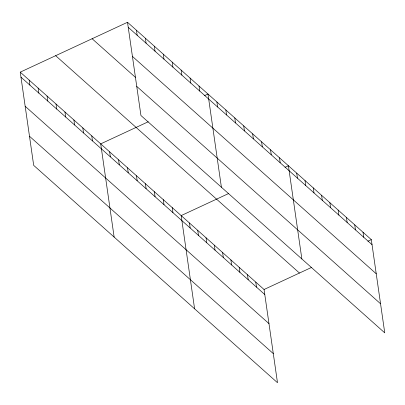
<?xml version="1.0" encoding="UTF-8"?>
<svg xmlns="http://www.w3.org/2000/svg" width="405" height="405" viewBox="0 0 405 405"><rect width="100%" height="100%" fill="white"/><g stroke="black" fill="none" stroke-linecap="round" stroke-linejoin="round"><path stroke-width="0.61" d="M20.25 72.141L264.06 289.494L277.491 382.715L33.686 165.361L20.25 72.141L127.509 22.285L371.314 239.638L384.75 332.859L140.94 115.506L127.509 22.285M148.255 121.763L100.708 143.866L114.139 237.087M204.591 95.58L207.962 94.011L221.398 187.231M228.714 193.489L181.167 215.592L194.597 308.812M285.049 167.305L288.421 165.741L301.857 258.962M264.06 289.494L311.612 267.391M367.948 241.208L371.314 239.638M128.233 27.317L372.043 244.671M132.425 56.416L376.235 273.775M92.112 38.738L135.397 77.325M136.748 86.402L380.558 303.76M55.647 55.688L299.457 273.041M20.974 77.168L264.784 294.526M25.171 106.272L268.981 323.625M29.489 136.257L273.299 353.611M363.027 232.247L363.751 237.279M354.74 224.861L355.463 229.888M346.447 217.47L347.171 222.502M338.16 210.079L338.884 215.111M329.867 202.687L330.591 207.719M321.58 195.301L322.304 200.328M313.288 187.91L314.017 192.937M305 180.519L305.724 185.551M296.713 173.127L297.437 178.16M279.48 157.768L280.204 162.8M270.54 149.799L271.269 154.831M261.6 141.831L262.329 146.858M252.664 133.863L253.388 138.89M243.724 125.889L244.448 130.921M234.784 117.921L235.507 122.953M255.773 282.103L256.497 287.135M225.843 109.952L226.567 114.98M247.48 274.712L248.204 279.744M216.903 101.979L217.627 107.011M239.193 267.325L239.917 272.352M230.901 259.934L231.625 264.961M199.022 86.042L199.751 91.074M222.613 252.543L223.337 257.575M214.321 245.152L215.05 250.184M190.087 78.074L190.811 83.101M206.034 237.765L206.758 242.792M181.146 70.1L181.87 75.133M197.741 230.374L198.47 235.401M172.206 62.132L172.93 67.164M189.454 222.983L190.178 228.015M163.266 54.164L163.99 59.196M154.325 46.195L155.049 51.222M172.226 207.623L172.95 212.655M145.385 38.222L146.109 43.254M163.286 199.655L164.01 204.682M136.444 30.253L137.173 35.286M154.345 191.681L155.069 196.714M145.405 183.713L146.129 188.745M136.465 175.745L137.189 180.777M127.524 167.776L128.253 172.803M118.589 159.803L119.313 164.835M109.649 151.834L110.373 156.867M91.768 135.898L92.492 140.925M82.828 127.924L83.551 132.956M73.887 119.956L74.611 124.988M64.947 111.988L65.676 117.02M56.006 104.019L56.735 109.046M47.071 96.046L47.795 101.078M38.131 88.077L38.855 93.109M29.19 80.109L29.914 85.136"/></g></svg>
